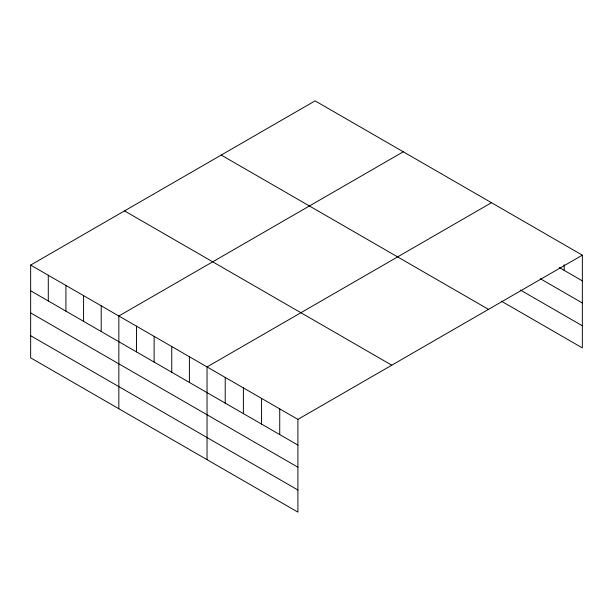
<?xml version="1.0" encoding="UTF-8"?>
<svg xmlns="http://www.w3.org/2000/svg" width="613" height="613" viewBox="0 0 613 613"><rect width="100%" height="100%" fill="white"/><g stroke="black" fill="none" stroke-linecap="round" stroke-linejoin="round"><path stroke-width="0.92" d="M582.35 255.169L315.09 100.869L30.65 265.084L30.65 357.831L297.91 512.131L297.91 419.384L582.35 255.169L582.35 347.916L501.396 301.175M403.285 151.786L118.845 316.009L118.845 408.756M491.48 202.704L207.041 366.926L207.041 459.673M559.217 267.513L582.35 280.869M540.222 278.67L582.35 302.991M520.391 290.018L582.35 325.787M221.224 155.058L488.484 309.358M124.516 210.895L391.776 365.195M30.65 265.084L297.91 419.384M30.65 290.784L297.91 445.084M30.65 312.914L297.91 467.213M30.65 335.709L297.91 490.009M564.175 264.663L564.175 270.371M279.735 408.894L279.735 434.594M261.559 398.404L261.559 424.104M243.384 387.906L243.384 413.606M225.216 377.416L225.216 403.116M189.402 356.743L189.402 382.443M171.763 346.56L171.763 372.26M154.124 336.376L154.124 362.076M136.484 326.193L136.484 351.885M101.206 305.826L101.206 331.518M83.567 295.635L83.567 321.335M65.928 285.451L65.928 311.151M48.289 275.268L48.289 300.968"/></g></svg>
